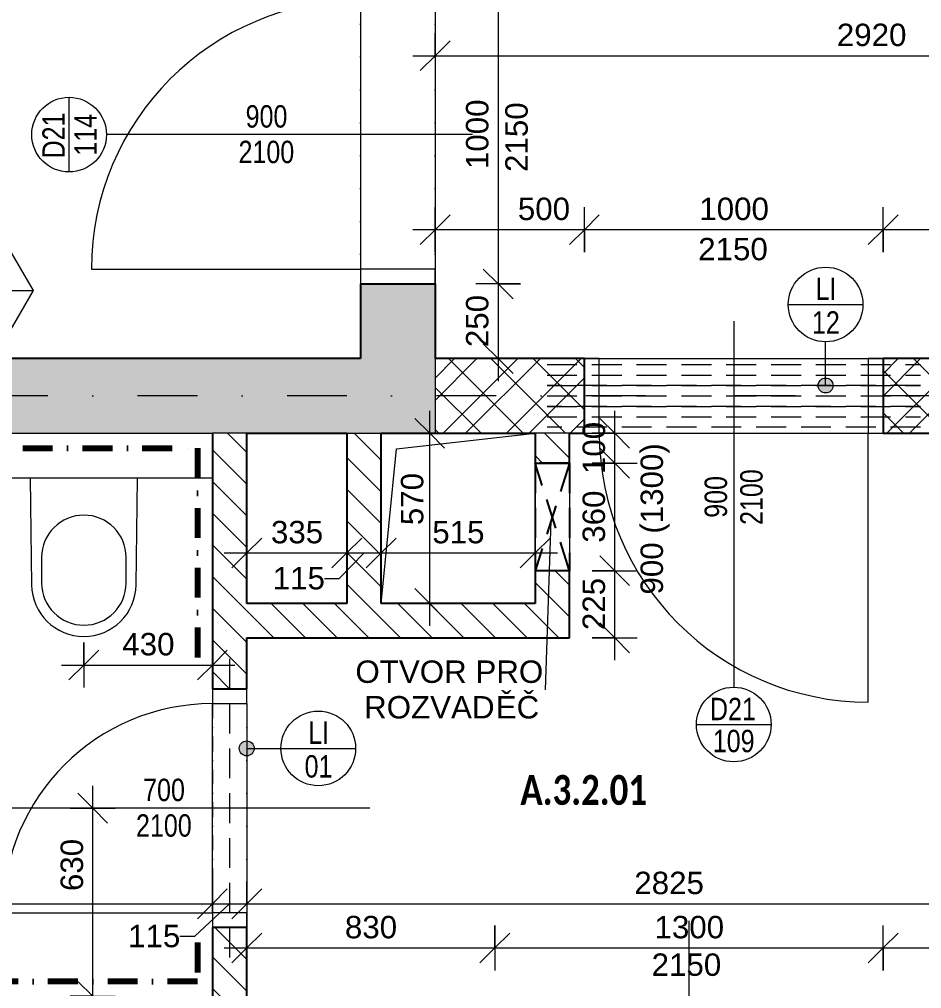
# Model space of a CAD drawing. Header units: millimetres. Extents: x -2204 to 40828, y -3577 to 13817.
# Drawn here: x 9549 to 12569, y 4866 to 8111 of the extents above; entities that cross this region are included whole.
import ezdxf

# ---------------------------------------------------------------- set-up
doc = ezdxf.new("R2010")
doc.units = ezdxf.units.MM
for name, pattern in [('HA_Dash_3mm-S1mm', [150, 100, -50]), ('HA_DashDot_10mm-S3mm', [500, 200, -150, 0, -150]), ('HA_DashDot_2_2mm-S0_6mm', [110, 50, -30, 0, -30]), ('HA_DashDot_4mm-S1mm', [200, 100, -50, 0, -50])]:
    doc.linetypes.add(name, pattern=pattern)
for name, color, linetype, lineweight in [('A-____-____-DIMS', 9, 'Continuous', 5), ('A-____-____-DIMS-50', 9, 'Continuous', 5), ('A-____-____-IDEN', 9, 'Continuous', 9), ('A-AREA-____-IDEN', 9, 'Continuous', 9), ('A-DETL-GENF-OTLN', 9, 'Continuous', 9), ('A-DOOR-____-IDEN', 9, 'Continuous', 9), ('A-DOOR-____-MCUT', 9, 'HA_DashDot_2_2mm-S0_6mm', 9), ('A-DOOR-____-OTLN', 9, 'Continuous', 9), ('A-DOOR-FRAM-MCUT', 9, 'Continuous', 9), ('A-GENM-____-HDLN', 9, 'HA_Dash_3mm-S1mm', 9), ('A-GENM-____-IDEN', 9, 'Continuous', 9), ('A-GENM-____-MCUT', 9, 'HA_Dash_3mm-S1mm', 25), ('A-GENM-____-OTLN', 9, 'Continuous', 9), ('A-WALL-____-IDEN', 9, 'Continuous', 9), ('A-WALL-____-MCUT', 9, 'Continuous', 9), ('A-WALL-____-PATT', 9, 'Continuous', 25), ('I-WALL-____-MCUT', 9, 'Continuous', 25), ('I-WALL-____-OTLN', 9, 'Continuous', 9), ('P-SANR-FIXT-OTLN', 9, 'Continuous', 9), ('S-GRID-____-OTLN', 9, 'Continuous', 5)]:
    doc.layers.add(name, color=color, linetype=linetype, lineweight=lineweight)
doc.styles.add('Arial_1', font='arial.ttf', dxfattribs={"height": 75})
doc.styles.add('Arial_2', font='arial.ttf', dxfattribs={"width": 0.8, "height": 75})
doc.styles.add('Calibri_B', font='calibrib.ttf', dxfattribs={"width": 0.8, "height": 100})
doc.dimstyles.new('Inner_Dimensions', dxfattribs={"dimscale": 304.8, "dimtxt": 76.519455, "dimasz": 0.328084, "dimexe": 0.246063, "dimexo": 0.0625, "dimgap": 0.032808, "dimtad": 1, "dimdec": 0, "dimzin": 0, "dimdsep": 46, "dimtxsty": 'Arial_1', "dimblk1": 'OBLIQUE', "dimblk2": 'OBLIQUE', "dimsah": 1, "dimcen": 0.09, "dimdle": 0.246063, "dimazin": 0, "dimtfac": 1, "dimtdec": 4, "dimtix": 1, "dimtmove": 2, "dimatfit": 3, "dimfxl": 0.246063, "dimfxlon": 1, "dimtvp": 1, "dimtolj": 1, "dimtzin": 0, "dimlwd": 9, "dimlwe": 9, "dimarcsym": 2})
doc.dimstyles.new('Inner_Dimensions_1', dxfattribs={"dimscale": 304.8, "dimtxt": 76.519455, "dimasz": 0.328084, "dimexe": 0.246063, "dimexo": 0.0625, "dimgap": 0.032808, "dimtad": 1, "dimdec": 0, "dimzin": 0, "dimdsep": 46, "dimtxsty": 'Arial_1', "dimblk1": 'OBLIQUE', "dimblk2": 'OBLIQUE', "dimsah": 1, "dimcen": 0.09, "dimdle": 0.246063, "dimazin": 0, "dimtfac": 1, "dimtdec": 4, "dimtix": 1, "dimtmove": 0, "dimatfit": 3, "dimfxl": 0.246063, "dimfxlon": 1, "dimtvp": 1, "dimtolj": 1, "dimtzin": 0, "dimlwd": 9, "dimlwe": 9, "dimarcsym": 2})
doc.dimstyles.new('Inner_Dimensions_2', dxfattribs={"dimscale": 304.8, "dimtxt": 76.519455, "dimasz": 0.328084, "dimexe": 0.246063, "dimexo": 0.0625, "dimgap": 0.032808, "dimtad": 1, "dimdec": 0, "dimzin": 0, "dimdsep": 46, "dimtxsty": 'Arial_1', "dimblk1": 'OBLIQUE', "dimblk2": 'OBLIQUE', "dimsah": 1, "dimcen": 0.09, "dimdle": 0.246063, "dimazin": 0, "dimtfac": 1, "dimtdec": 4, "dimtix": 1, "dimtmove": 1, "dimatfit": 3, "dimfxl": 0.246063, "dimfxlon": 1, "dimtvp": 1, "dimtolj": 1, "dimtzin": 0, "dimlwd": 9, "dimlwe": 9, "dimarcsym": 2})
pattern_1 = [(135, (0, 0), (-53.033, -53.033), [])]

# ---------------------------------------------------------------- blocks, each defined once
blk = doc.blocks.new('HA_DR_Single_Swing_Solid - In_BJ_900x2100_Vstupni-2215769-DSP_3NP-A')
at = {"layer": 'A-DOOR-____-MCUT'}
for p, q in [((-450, 125), (450, 125)), ((-450, -125), (450, -125))]:
    blk.add_line(p, q, dxfattribs=at)
at = {"layer": 'A-DOOR-____-OTLN'}
for p, q in [((-500, 125), (500, 125)), ((-500, -125), (500, -125))]:
    blk.add_line(p, q, dxfattribs=at)
at = {"layer": 'A-DOOR-____-OTLN', "lineweight": 5}
blk.add_line((450, -1025), (450, -125), dxfattribs=at)
blk.add_arc((450, -125), 900, 180, 270, dxfattribs=at)
at = {"layer": 'A-DOOR-FRAM-MCUT'}
for p, q in [((-450, 125), (-500, 125)), ((-450, -125), (-450, 125)), ((500, 125), (450, 125)), ((450, 125), (450, -125)), ((-500, -125), (-450, -125)), ((450, -125), (500, -125))]:
    blk.add_line(p, q, dxfattribs=at)
blk = doc.blocks.new('HA_DR_Single_Swing_Solid - In_BJ_900x2100_Vstupni-2215776-DSP_3NP-A')
at = {"layer": 'A-DOOR-____-MCUT'}
for p, q in [((-450, 125), (450, 125)), ((-450, -125), (450, -125))]:
    blk.add_line(p, q, dxfattribs=at)
at = {"layer": 'A-DOOR-____-OTLN'}
for p, q in [((-500, 125), (500, 125)), ((-500, -125), (500, -125))]:
    blk.add_line(p, q, dxfattribs=at)
at = {"layer": 'A-DOOR-____-OTLN', "lineweight": 5}
blk.add_line((450, -1025), (450, -125), dxfattribs=at)
blk.add_arc((450, -125), 900, 180, 270, dxfattribs=at)
at = {"layer": 'A-DOOR-FRAM-MCUT'}
for p, q in [((-450, 125), (-500, 125)), ((-450, -125), (-450, 125)), ((500, 125), (450, 125)), ((450, 125), (450, -125)), ((-500, -125), (-450, -125)), ((450, -125), (500, -125))]:
    blk.add_line(p, q, dxfattribs=at)
blk = doc.blocks.new('HA_DR_Single_Swing_Solid - In_BJ_700x2100-2215785-DSP_3NP-A')
at = {"layer": 'A-DOOR-____-MCUT'}
for p, q in [((-350, 57.5), (350, 57.5)), ((-350, -57.5), (350, -57.5))]:
    blk.add_line(p, q, dxfattribs=at)
at = {"layer": 'A-DOOR-____-OTLN', "lineweight": 5}
blk.add_line((350, -757.5), (350, -57.5), dxfattribs=at)
blk.add_arc((350, -57.5), 700, 180, 270, dxfattribs=at)
at = {"layer": 'A-DOOR-FRAM-MCUT'}
for p, q in [((-350, 57.5), (-400, 57.5)), ((-350, -57.5), (-350, 57.5)), ((400, 57.5), (350, 57.5)), ((350, 57.5), (350, -57.5)), ((-400, -57.5), (-350, -57.5)), ((350, -57.5), (400, -57.5))]:
    blk.add_line(p, q, dxfattribs=at)
blk = doc.blocks.new('HA_GM_Shaft_Rectangle - Default-2065166-DSP_3NP-A')
at = {"layer": 'A-DETL-GENF-OTLN'}
for p, q in [((51.5, -51.5), (515, 0)), ((0, -570), (51.5, -51.5))]:
    blk.add_line(p, q, dxfattribs=at)
blk = doc.blocks.new('HA_GM_Shaft_Rectangle - Default-2065185-DSP_3NP-A')
at = {"layer": 'A-DETL-GENF-OTLN'}
for p, q in [((51.5, -51.5), (515, 0)), ((0, -570), (51.5, -51.5))]:
    blk.add_line(p, q, dxfattribs=at)
at = {"layer": 'A-GENM-____-OTLN'}
for p, q in [((0, -570), (0, 0)), ((0, 0), (515, 0)), ((515, 0), (515, -570)), ((515, -570), (0, -570))]:
    blk.add_line(p, q, dxfattribs=at)
blk = doc.blocks.new('ABMV_Toilet_WallHung - Default-1481197-DSP_3NP-A')
at = {"layer": 'A-GENM-____-OTLN'}
for p, q in [((-50, 432.3), (-54.6, 75)), ((-16.3, 426.2), (-16.3, 340.3)), ((266.3, 340.3), (266.3, 426.2)), ((304.6, 75), (300, 432.3))]:
    blk.add_line(p, q, dxfattribs=at)
for centre, radius, start, end in [((125, 430.1), 175, 0.7323, 179.2677), ((125, 426.2), 141.3, 0, 180), ((125, 340.3), 141.3, 180, 360)]:
    blk.add_arc(centre, radius, start, end, dxfattribs=at)
blk = doc.blocks.new('HA_GM_Tiling_LineBased - Generic Tiles-2156534-DSP_3NP-A')
at = {"layer": 'A-GENM-____-OTLN', "linetype": 'HA_DashDot_4mm-S1mm', "lineweight": 80}
blk.add_line((50, -50), (180, -50), dxfattribs=at)
blk = doc.blocks.new('HA_GM_Tiling_LineBased - Generic Tiles-2156535-DSP_3NP-A')
at = {"layer": 'A-GENM-____-OTLN', "linetype": 'HA_DashDot_4mm-S1mm', "lineweight": 80}
blk.add_line((50, -50), (1825, -50), dxfattribs=at)
blk = doc.blocks.new('HA_GM_Tiling_LineBased - Generic Tiles-2156537-DSP_3NP-A')
at = {"layer": 'A-GENM-____-OTLN', "linetype": 'HA_DashDot_4mm-S1mm', "lineweight": 80}
blk.add_line((50, -50), (1435, -50), dxfattribs=at)
blk = doc.blocks.new('HA_GM_Tiling_LineBased - Generic Tiles-2156538-DSP_3NP-A')
at = {"layer": 'A-GENM-____-OTLN', "linetype": 'HA_DashDot_4mm-S1mm', "lineweight": 80}
blk.add_line((50, -50), (805, -50), dxfattribs=at)
blk = doc.blocks.new('TB_Porotherm KP11_5_1000mm - TB_Porotherm KP11_5_1000mm-1965691-DSP_3NP-A')
at = {"layer": 'A-GENM-____-HDLN'}
for p, q in [((-500, 57.5), (500, 57.5)), ((-500, 0), (500, 0)), ((500, -57.5), (-500, -57.5))]:
    blk.add_line(p, q, dxfattribs=at)
blk = doc.blocks.new('TB_Porotherm KP7_1250mm - TB_Porotherm KP7_1250mm-1966492-DSP_3NP-A')
at = {"layer": 'A-GENM-____-HDLN'}
for p, q in [((-625, 35), (625, 35)), ((-625, 0), (625, 0)), ((625, -35), (-625, -35))]:
    blk.add_line(p, q, dxfattribs=at)
blk = doc.blocks.new('HA_GM_Opening_Rectangle_WallBased - Default-2135492-DSP_3NP-A')
at = {"layer": 'A-GENM-____-MCUT'}
for p, q in [((305, 57.5), (-55, -57.5)), ((-55, 57.5), (305, -57.5)), ((-55, 57.5), (-55, -57.5)), ((-55, 57.5), (305, 57.5)), ((305, 57.5), (305, -57.5)), ((-55, -57.5), (305, -57.5))]:
    blk.add_line(p, q, dxfattribs=at)
blk = doc.blocks.new('DIMBLOCK26-DSP_3NP-A')
at = {"layer": 'A-____-____-DIMS-50', "lineweight": 9}
for p, q in [((11151.2, 8225), (11101.2, 8275)), ((11226.2, 8225), (11076.2, 8225)), ((11151.2, 8225), (11151.2, 7225)), ((11151.2, 8225), (11201.2, 8175)), ((11151.2, 8225), (11226.2, 8225)), ((11151.2, 7225), (11101.2, 7275)), ((11226.2, 7225), (11076.2, 7225)), ((11151.2, 7225), (11201.2, 7175)), ((11151.2, 7225), (11226.2, 7225))]:
    blk.add_line(p, q, dxfattribs=at)
at = {"layer": 'A-____-____-DIMS-50', "color": 0, "lineweight": 9, "insert": (11043.8, 7609.6), "char_height": 75, "width": 276.883, "attachment_point": 1, "rotation": 90, "line_spacing_factor": 0.941778, "style": 'Arial_1'}
blk.add_mtext('1000', dxfattribs=at)
blk = doc.blocks.new('_Oblique')
at = {"color": 0, "linetype": 'ByBlock', "lineweight": -2}
blk.add_line((-0.5, -0.5), (0.5, 0.5), dxfattribs=at)
blk = doc.blocks.new('DIMBLOCK27-DSP_3NP-A')
at = {"layer": 'A-____-____-DIMS-50', "lineweight": 9}
for p, q in [((11151.2, 7225), (11101.2, 7275)), ((11226.2, 7225), (11076.2, 7225)), ((11151.2, 7225), (11151.2, 6900)), ((11151.2, 7225), (11201.2, 7175)), ((11151.2, 7225), (11226.2, 7225)), ((11151.2, 6975), (11101.2, 7025)), ((11076.2, 6975), (11226.2, 6975)), ((11151.2, 6975), (11076.2, 6975)), ((11151.2, 6975), (11201.2, 6925))]:
    blk.add_line(p, q, dxfattribs=at)
at = {"layer": 'A-____-____-DIMS-50', "color": 0, "lineweight": 9, "insert": (11043.8, 7013.5), "char_height": 75, "width": 207.662, "attachment_point": 1, "rotation": 90, "line_spacing_factor": 0.941778, "style": 'Arial_1'}
blk.add_mtext('250', dxfattribs=at)
blk = doc.blocks.new('DIMBLOCK32-DSP_3NP-A')
at = {"layer": 'A-____-____-DIMS-50', "lineweight": 9}
for p, q in [((12440, 7331.6), (12440, 7481.6)), ((17735, 7331.6), (17735, 7481.6)), ((12440, 7406.6), (12490, 7456.6)), ((17735, 7406.6), (17785, 7456.6)), ((12440, 7406.6), (12390, 7356.6)), ((17735, 7406.6), (12440, 7406.6)), ((12440, 7406.6), (12440, 7331.6)), ((17735, 7406.6), (17685, 7356.6)), ((17735, 7406.6), (17735, 7331.6))]:
    blk.add_line(p, q, dxfattribs=at)
at = {"layer": 'A-____-____-DIMS-50', "color": 0, "lineweight": 9, "insert": (14972.1, 7514), "char_height": 75, "width": 276.883, "attachment_point": 1, "line_spacing_factor": 0.941778, "style": 'Arial_1'}
blk.add_mtext('5295', dxfattribs=at)
blk = doc.blocks.new('DIMBLOCK33-DSP_3NP-A')
at = {"layer": 'A-____-____-DIMS-50', "lineweight": 9}
for p, q in [((11440, 7331.6), (11440, 7481.6)), ((12440, 7331.6), (12440, 7481.6)), ((11440, 7406.6), (11490, 7456.6)), ((12440, 7406.6), (12490, 7456.6)), ((11440, 7406.6), (11390, 7356.6)), ((12440, 7406.6), (11440, 7406.6)), ((11440, 7406.6), (11440, 7331.6)), ((12440, 7406.6), (12390, 7356.6)), ((12440, 7406.6), (12440, 7331.6))]:
    blk.add_line(p, q, dxfattribs=at)
at = {"layer": 'A-____-____-DIMS-50', "color": 0, "lineweight": 9, "insert": (11824.6, 7514), "char_height": 75, "width": 276.883, "attachment_point": 1, "line_spacing_factor": 0.941778, "style": 'Arial_1'}
blk.add_mtext('1000', dxfattribs=at)
blk = doc.blocks.new('DIMBLOCK34-DSP_3NP-A')
at = {"layer": 'A-____-____-DIMS-50', "lineweight": 9}
for p, q in [((10940.5, 7331.6), (10940.5, 7481.6)), ((11440, 7331.6), (11440, 7481.6)), ((10940.5, 7406.6), (10990.5, 7456.6)), ((11440, 7406.6), (11490, 7456.6)), ((11440, 7406.6), (10865.5, 7406.6)), ((10940.5, 7406.6), (10890.5, 7356.6)), ((10940.5, 7406.6), (10940.5, 7331.6)), ((11440, 7406.6), (11390, 7356.6)), ((11440, 7406.6), (11440, 7331.6))]:
    blk.add_line(p, q, dxfattribs=at)
at = {"layer": 'A-____-____-DIMS-50', "color": 0, "lineweight": 9, "insert": (11217.3, 7514), "char_height": 75, "width": 207.662, "attachment_point": 1, "line_spacing_factor": 0.941778, "style": 'Arial_1'}
blk.add_mtext('500', dxfattribs=at)
blk = doc.blocks.new('DIMBLOCK35-DSP_3NP-A')
at = {"layer": 'A-____-____-DIMS-50', "lineweight": 9}
for p, q in [((9794.5, 5470), (9744.5, 5520)), ((9794.5, 4765), (9794.5, 5545)), ((9719.5, 5470), (9869.5, 5470)), ((9794.5, 5470), (9719.5, 5470)), ((9794.5, 5470), (9844.5, 5420)), ((9794.5, 4840), (9744.5, 4890)), ((9719.5, 4840), (9869.5, 4840)), ((9794.5, 4840), (9719.5, 4840)), ((9794.5, 4840), (9844.5, 4790))]:
    blk.add_line(p, q, dxfattribs=at)
at = {"layer": 'A-____-____-DIMS-50', "color": 0, "lineweight": 9, "insert": (9687.1, 5192.3), "char_height": 75, "width": 207.662, "attachment_point": 1, "rotation": 90, "line_spacing_factor": 0.941778, "style": 'Arial_1'}
blk.add_mtext('630', dxfattribs=at)
blk = doc.blocks.new('HA_TAG_Door_TypeMark_wDimensions - Scale50_Left with Bouble-921048-DSP_3NP-A')
at = {"layer": 'A-DOOR-____-IDEN'}
for p, q in [((-2.5, 22), (2.5, 22)), ((0, -5), (0, 19.5))]:
    blk.add_line(p, q, dxfattribs=at)
blk.add_circle((0, 22), 2.5, dxfattribs=at)
blk = doc.blocks.new('HA_TAG_Door_TypeMark_wDimensions - Scale50_Right with Bouble-921060-DSP_3NP-A')
at = {"layer": 'A-DOOR-____-IDEN'}
for p, q in [((0, 5), (0, -19.5)), ((-2.5, -22), (2.5, -22))]:
    blk.add_line(p, q, dxfattribs=at)
blk.add_circle((0, -22), 2.5, dxfattribs=at)
blk = doc.blocks.new('DIMBLOCK87-DSP_3NP-A')
at = {"layer": 'A-____-____-DIMS-50', "lineweight": 9}
for p, q in [((8225, 5294.7), (8225, 5074.7)), ((8225, 5149.7), (8225, 5294.7)), ((10195, 5224.7), (10195, 5074.7)), ((10195, 5149.7), (10195, 5224.7)), ((8225, 5149.7), (8275, 5199.7)), ((10195, 5149.7), (10245, 5199.7)), ((8225, 5149.7), (8175, 5099.7)), ((8225, 5149.7), (10195, 5149.7)), ((10195, 5149.7), (10145, 5099.7))]:
    blk.add_line(p, q, dxfattribs=at)
at = {"layer": 'A-____-____-DIMS-50', "color": 0, "lineweight": 9, "insert": (9094.6, 5257.1), "char_height": 75, "width": 276.883, "attachment_point": 1, "line_spacing_factor": 0.941778, "style": 'Arial_1'}
blk.add_mtext('1970', dxfattribs=at)
blk = doc.blocks.new('DIMBLOCK88-DSP_3NP-A')
at = {"layer": 'A-____-____-DIMS-50', "lineweight": 9}
for p, q in [((10195, 5224.7), (10195, 5074.7)), ((10195, 5149.7), (10195, 5224.7)), ((10310, 5224.7), (10310, 5074.7)), ((10310, 5149.7), (10310, 5224.7)), ((10195, 5149.7), (10245, 5199.7)), ((10310, 5149.7), (10360, 5199.7)), ((10136, 5040.9), (10252.5, 5149.7)), ((10195, 5149.7), (10145, 5099.7)), ((10195, 5149.7), (10310, 5149.7)), ((10310, 5149.7), (10260, 5099.7)), ((10086, 5040.9), (10136, 5040.9))]:
    blk.add_line(p, q, dxfattribs=at)
at = {"layer": 'A-____-____-DIMS-50', "color": 0, "lineweight": 9, "insert": (9913, 5079.4), "char_height": 75, "width": 207.662, "attachment_point": 1, "line_spacing_factor": 0.941778, "style": 'Arial_1'}
blk.add_mtext('115', dxfattribs=at)
blk = doc.blocks.new('DIMBLOCK89-DSP_3NP-A')
at = {"layer": 'A-____-____-DIMS-50', "lineweight": 9}
for p, q in [((10310, 5224.7), (10310, 5074.7)), ((10310, 5149.7), (10310, 5224.7)), ((13135, 5224.7), (13135, 5074.7)), ((13135, 5149.7), (13135, 5224.7)), ((10310, 5149.7), (10360, 5199.7)), ((13135, 5149.7), (13185, 5199.7)), ((10310, 5149.7), (10260, 5099.7)), ((10310, 5149.7), (13135, 5149.7)), ((13135, 5149.7), (13085, 5099.7))]:
    blk.add_line(p, q, dxfattribs=at)
at = {"layer": 'A-____-____-DIMS-50', "color": 0, "lineweight": 9, "insert": (11607.1, 5257.1), "char_height": 75, "width": 276.883, "attachment_point": 1, "line_spacing_factor": 0.941778, "style": 'Arial_1'}
blk.add_mtext('2825', dxfattribs=at)
blk = doc.blocks.new('HA_TAG_WA_Partitions - Group _ Type Mark-556634-DSP_3NP-A')
at = {"layer": 'A-WALL-____-IDEN'}
for p, q in [((-1.732, 3), (-3.464, 0)), ((1.732, 3), (-1.732, 3)), ((3.464, 0), (1.732, 3)), ((-3.464, 0), (3.464, 0)), ((-3.464, 0), (-1.732, -3)), ((1.732, -3), (3.464, 0)), ((-1.732, -3), (1.732, -3))]:
    blk.add_line(p, q, dxfattribs=at)
blk = doc.blocks.new('DIMBLOCK106-DSP_3NP-A')
at = {"layer": 'A-____-____-DIMS-50', "lineweight": 9}
for p, q in [((10310, 6399.3), (10310, 6249.3)), ((10310, 6324.3), (10310, 6399.3)), ((10645, 6399.3), (10645, 6249.3)), ((10645, 6324.3), (10645, 6399.3)), ((10310, 6324.3), (10360, 6374.3)), ((10645, 6324.3), (10695, 6374.3)), ((10235, 6324.3), (10645, 6324.3)), ((10310, 6324.3), (10260, 6274.3)), ((10645, 6324.3), (10595, 6274.3))]:
    blk.add_line(p, q, dxfattribs=at)
at = {"layer": 'A-____-____-DIMS-50', "color": 0, "lineweight": 9, "insert": (10391, 6431.7), "char_height": 75, "width": 207.662, "attachment_point": 1, "line_spacing_factor": 0.941778, "style": 'Arial_1'}
blk.add_mtext('335', dxfattribs=at)
blk = doc.blocks.new('DIMBLOCK107-DSP_3NP-A')
at = {"layer": 'A-____-____-DIMS-50', "lineweight": 9}
for p, q in [((10645, 6399.3), (10645, 6249.3)), ((10645, 6324.3), (10645, 6399.3)), ((10760, 6399.3), (10760, 6249.3)), ((10760, 6324.3), (10760, 6399.3)), ((10645, 6324.3), (10695, 6374.3)), ((10760, 6324.3), (10810, 6374.3)), ((10645, 6324.3), (10595, 6274.3)), ((10619.9, 6239), (10702.5, 6324.3)), ((10645, 6324.3), (10760, 6324.3)), ((10760, 6324.3), (10710, 6274.3)), ((10569.9, 6239), (10619.9, 6239))]:
    blk.add_line(p, q, dxfattribs=at)
at = {"layer": 'A-____-____-DIMS-50', "color": 0, "lineweight": 9, "insert": (10396.9, 6277.5), "char_height": 75, "width": 207.662, "attachment_point": 1, "line_spacing_factor": 0.941778, "style": 'Arial_1'}
blk.add_mtext('115', dxfattribs=at)
blk = doc.blocks.new('DIMBLOCK108-DSP_3NP-A')
at = {"layer": 'A-____-____-DIMS-50', "lineweight": 9}
for p, q in [((10760, 6399.3), (10760, 6249.3)), ((10760, 6324.3), (10760, 6399.3)), ((11275, 6399.3), (11275, 6249.3)), ((11275, 6324.3), (11275, 6399.3)), ((10760, 6324.3), (10810, 6374.3)), ((11275, 6324.3), (11325, 6374.3)), ((10760, 6324.3), (10710, 6274.3)), ((10760, 6324.3), (11350, 6324.3)), ((11275, 6324.3), (11225, 6274.3))]:
    blk.add_line(p, q, dxfattribs=at)
at = {"layer": 'A-____-____-DIMS-50', "color": 0, "lineweight": 9, "insert": (10931, 6431.7), "char_height": 75, "width": 207.662, "attachment_point": 1, "line_spacing_factor": 0.941778, "style": 'Arial_1'}
blk.add_mtext('515', dxfattribs=at)
blk = doc.blocks.new('DIMBLOCK109-DSP_3NP-A')
at = {"layer": 'A-____-____-DIMS-50', "lineweight": 9}
for p, q in [((10922.4, 6080), (10922.4, 6800)), ((10922.4, 6725), (10872.4, 6775)), ((10847.4, 6725), (10997.4, 6725)), ((10922.4, 6725), (10847.4, 6725)), ((10922.4, 6725), (10972.4, 6675)), ((10922.4, 6155), (10872.4, 6205)), ((10847.4, 6155), (10997.4, 6155)), ((10922.4, 6155), (10847.4, 6155)), ((10922.4, 6155), (10972.4, 6105))]:
    blk.add_line(p, q, dxfattribs=at)
at = {"layer": 'A-____-____-DIMS-50', "color": 0, "lineweight": 9, "insert": (10826, 6417.4), "char_height": 75, "width": 207.662, "attachment_point": 1, "rotation": 90, "line_spacing_factor": 0.941778, "style": 'Arial_1'}
blk.add_mtext('570', dxfattribs=at)
blk = doc.blocks.new('DIMBLOCK156-DSP_3NP-A')
at = {"layer": 'A-____-____-DIMS-50', "lineweight": 9}
for p, q in [((11541.4, 6265), (11491.4, 6315)), ((11466.4, 6265), (11616.4, 6265)), ((11541.4, 6265), (11466.4, 6265)), ((11541.4, 5965), (11541.4, 6265)), ((11541.4, 6265), (11591.4, 6215)), ((11541.4, 6040), (11491.4, 6090)), ((11466.4, 6040), (11616.4, 6040)), ((11541.4, 6040), (11466.4, 6040)), ((11541.4, 6040), (11591.4, 5990))]:
    blk.add_line(p, q, dxfattribs=at)
at = {"layer": 'A-____-____-DIMS-50', "color": 0, "lineweight": 9, "insert": (11434, 6066), "char_height": 75, "width": 207.662, "attachment_point": 1, "rotation": 90, "line_spacing_factor": 0.941778, "style": 'Arial_1'}
blk.add_mtext('225', dxfattribs=at)
blk = doc.blocks.new('DIMBLOCK157-DSP_3NP-A')
at = {"layer": 'A-____-____-DIMS-50', "lineweight": 9}
for p, q in [((11541.4, 6625), (11491.4, 6675)), ((11466.4, 6625), (11616.4, 6625)), ((11541.4, 6625), (11466.4, 6625)), ((11541.4, 6265), (11541.4, 6625)), ((11541.4, 6625), (11591.4, 6575)), ((11541.4, 6265), (11491.4, 6315)), ((11466.4, 6265), (11616.4, 6265)), ((11541.4, 6265), (11466.4, 6265)), ((11541.4, 6265), (11591.4, 6215))]:
    blk.add_line(p, q, dxfattribs=at)
at = {"layer": 'A-____-____-DIMS-50', "color": 0, "lineweight": 9, "insert": (11434, 6358.5), "char_height": 75, "width": 207.662, "attachment_point": 1, "rotation": 90, "line_spacing_factor": 0.941778, "style": 'Arial_1'}
blk.add_mtext('360', dxfattribs=at)
blk = doc.blocks.new('DIMBLOCK158-DSP_3NP-A')
at = {"layer": 'A-____-____-DIMS-50', "lineweight": 9}
for p, q in [((11541.4, 6625), (11541.4, 6800)), ((11541.4, 6725), (11491.4, 6775)), ((11466.4, 6725), (11616.4, 6725)), ((11541.4, 6725), (11466.4, 6725)), ((11541.4, 6725), (11591.4, 6675)), ((11541.4, 6625), (11491.4, 6675)), ((11466.4, 6625), (11616.4, 6625)), ((11541.4, 6625), (11466.4, 6625)), ((11541.4, 6625), (11591.4, 6575))]:
    blk.add_line(p, q, dxfattribs=at)
at = {"layer": 'A-____-____-DIMS-50', "color": 0, "lineweight": 9, "insert": (11434, 6588.5), "char_height": 75, "width": 207.662, "attachment_point": 1, "rotation": 90, "line_spacing_factor": 0.941778, "style": 'Arial_1'}
blk.add_mtext('100', dxfattribs=at)
blk = doc.blocks.new('HA_TAG_GM_Products - Generic-588599-DSP_3NP-A')
at = {"layer": 'A-GENM-____-IDEN'}
blk.add_line((-2.5, 0), (2.5, 0), dxfattribs=at)
blk.add_circle((0, 0), 2.5, dxfattribs=at)
blk = doc.blocks.new('DIMBLOCK172-DSP_3NP-A')
at = {"layer": 'A-____-____-DIMS-50', "lineweight": 9}
for p, q in [((10310, 5076.8), (10310, 4926.8)), ((10310, 5001.8), (10310, 5076.8)), ((11140, 5076.8), (11140, 4926.8)), ((11140, 5001.8), (11140, 5076.8)), ((10310, 5001.8), (10360, 5051.8)), ((11140, 5001.8), (11190, 5051.8)), ((10235, 5001.8), (11140, 5001.8)), ((10310, 5001.8), (10260, 4951.8)), ((11140, 5001.8), (11090, 4951.8))]:
    blk.add_line(p, q, dxfattribs=at)
at = {"layer": 'A-____-____-DIMS-50', "color": 0, "lineweight": 9, "insert": (10638.5, 5109.2), "char_height": 75, "width": 207.662, "attachment_point": 1, "line_spacing_factor": 0.941778, "style": 'Arial_1'}
blk.add_mtext('830', dxfattribs=at)
blk = doc.blocks.new('DIMBLOCK173-DSP_3NP-A')
at = {"layer": 'A-____-____-DIMS-50', "lineweight": 9}
for p, q in [((11140, 5076.8), (11140, 4926.8)), ((11140, 5001.8), (11140, 5076.8)), ((12440, 4926.8), (12440, 5076.8)), ((11140, 5001.8), (11190, 5051.8)), ((12440, 5001.8), (12490, 5051.8)), ((11140, 5001.8), (11090, 4951.8)), ((11140, 5001.8), (12440, 5001.8)), ((12440, 5001.8), (12390, 4951.8)), ((12440, 5001.8), (12440, 4926.8))]:
    blk.add_line(p, q, dxfattribs=at)
at = {"layer": 'A-____-____-DIMS-50', "color": 0, "lineweight": 9, "insert": (11674.6, 5109.2), "char_height": 75, "width": 276.883, "attachment_point": 1, "line_spacing_factor": 0.941778, "style": 'Arial_1'}
blk.add_mtext('1300', dxfattribs=at)
blk = doc.blocks.new('DIMBLOCK174-DSP_3NP-A')
at = {"layer": 'A-____-____-DIMS-50', "lineweight": 9}
for p, q in [((12440, 4926.8), (12440, 5076.8)), ((13135, 5076.8), (13135, 4926.8)), ((13135, 5001.8), (13135, 5076.8)), ((12440, 5001.8), (12490, 5051.8)), ((13135, 5001.8), (13185, 5051.8)), ((12440, 5001.8), (12390, 4951.8)), ((12440, 5001.8), (13210, 5001.8)), ((12440, 5001.8), (12440, 4926.8)), ((13135, 5001.8), (13085, 4951.8))]:
    blk.add_line(p, q, dxfattribs=at)
at = {"layer": 'A-____-____-DIMS-50', "color": 0, "lineweight": 9, "insert": (12701, 5109.2), "char_height": 75, "width": 207.662, "attachment_point": 1, "line_spacing_factor": 0.941778, "style": 'Arial_1'}
blk.add_mtext('695', dxfattribs=at)
blk = doc.blocks.new('DIMBLOCK200-DSP_3NP-A')
at = {"layer": 'A-____-____-DIMS-50', "lineweight": 9}
for p, q in [((9765, 6024.1), (9765, 5874.1)), ((9765, 5949.1), (9765, 6024.1)), ((10195, 6024.1), (10195, 5874.1)), ((10195, 5949.1), (10195, 6024.1)), ((9765, 5949.1), (9815, 5999.1)), ((10195, 5949.1), (10245, 5999.1)), ((9690, 5949.1), (10270, 5949.1)), ((9765, 5949.1), (9715, 5899.1)), ((10195, 5949.1), (10145, 5899.1))]:
    blk.add_line(p, q, dxfattribs=at)
at = {"layer": 'A-____-____-DIMS-50', "color": 0, "lineweight": 9, "insert": (9893.5, 6056.5), "char_height": 75, "width": 207.662, "attachment_point": 1, "line_spacing_factor": 0.941778, "style": 'Arial_1'}
blk.add_mtext('430', dxfattribs=at)
blk = doc.blocks.new('DIMBLOCK209-DSP_3NP-A')
at = {"layer": 'A-____-____-DIMS-50', "lineweight": 9}
for p, q in [((10940.5, 8064.2), (10940.5, 7914.2)), ((10940.5, 7989.2), (10940.5, 8064.2)), ((13860, 8064.2), (13860, 7914.2)), ((13860, 7989.2), (13860, 8064.2)), ((10940.5, 7989.2), (10990.5, 8039.2)), ((13860, 7989.2), (13910, 8039.2)), ((10865.5, 7989.2), (13860, 7989.2)), ((10940.5, 7989.2), (10890.5, 7939.2)), ((13860, 7989.2), (13810, 7939.2))]:
    blk.add_line(p, q, dxfattribs=at)
at = {"layer": 'A-____-____-DIMS-50', "color": 0, "lineweight": 9, "insert": (12284.9, 8096.5), "char_height": 75, "width": 276.883, "attachment_point": 1, "line_spacing_factor": 0.941778, "style": 'Arial_1'}
blk.add_mtext('2920', dxfattribs=at)

msp = doc.modelspace()

# ---------------------------------------------------------------- hatches: boundary and pattern name
at = {"layer": 'A-GENM-____-IDEN'}
h = msp.add_hatch(color=256, dxfattribs=at)
edge = h.paths.add_edge_path()
edge.add_arc((12247.4, 6885), 25, 0, 360)
h = msp.add_hatch(color=256, dxfattribs=at)
edge = h.paths.add_edge_path()
edge.add_arc((10310, 5670), 25, 0, 360)
at = {"layer": 'A-WALL-____-PATT', "lineweight": 5}
h = msp.add_hatch(color=256, dxfattribs=at)
h.paths.add_polyline_path([(10690.5, 6725), (10940.5, 6725), (10940.5, 7225), (10690.5, 7225), (10690.5, 6773.9)])
h.paths.add_polyline_path([(10690.5, 8225), (10940.5, 8225), (10940.5, 11620.1), (10690.5, 11620.1), (10690.5, 8424.6)])
at = {"layer": 'A-WALL-____-PATT', "lineweight": 9}
msp.add_hatch(color=256, dxfattribs=at).paths.add_polyline_path([(8595, 6725), (10690.5, 6725), (10690.5, 6975), (4680, 6975), (4680, 6725), (8406.7, 6725)])
at = {"layer": 'A-WALL-____-PATT', "lineweight": 5}
h = msp.add_hatch(dxfattribs=at)
h.set_pattern_fill('FP_6', color=256, style=0, pattern_type=2)
h.set_pattern_definition([(45, (0, 0), (-106.066, 106.066), []), (45, (75, 0), (-106.066, 106.066), []), (315, (0, 0), (70.7107, 70.7107), [])])
h.paths.add_polyline_path([(13296.4, 6725), (17735, 6725), (17735, 6975), (12440, 6975), (12440, 6725), (13250, 6725)])
h.paths.add_polyline_path([(10957.8, 6725), (11440, 6725), (11440, 6975), (10940.5, 6975), (10940.5, 6725)])
h.paths.add_polyline_path([(18735, 6725), (19095, 6725), (19095, 6975), (18735, 6975)])
h = msp.add_hatch(dxfattribs=at)
h.set_pattern_fill('FP_1', color=256, style=0, pattern_type=2)
h.set_pattern_definition(pattern_1)
h.paths.add_polyline_path([(10310, 4840), (10310, 5070), (10195, 5070), (10195, 4840)])
h.paths.add_polyline_path([(10195, 5870), (10310, 5870), (10310, 6725), (10195, 6725), (10195, 6538.1)])
h = msp.add_hatch(dxfattribs=at)
h.set_pattern_fill('FP_1', color=256, style=0, pattern_type=2)
h.set_pattern_definition(pattern_1)
h.paths.add_polyline_path([(10760, 6155), (10760, 6725), (10645, 6725), (10645, 6155)])
h = msp.add_hatch(dxfattribs=at)
h.set_pattern_fill('FP_1', color=256, style=0, pattern_type=2)
h.set_pattern_definition(pattern_1)
h.paths.add_polyline_path([(11275, 6040), (11390, 6040), (11390, 6265), (11275, 6265), (11275, 6155)])
h.paths.add_polyline_path([(11275, 6625), (11390, 6625), (11390, 6725), (11275, 6725)])
h = msp.add_hatch(dxfattribs=at)
h.set_pattern_fill('FP_1', color=256, style=0, pattern_type=2)
h.set_pattern_definition(pattern_1)
h.paths.add_polyline_path([(10957.8, 6040), (11275, 6040), (11275, 6155), (10310, 6155), (10310, 6040)])

# ---------------------------------------------------------------- linework, layer by layer
at = {"layer": 'A-____-____-IDEN'}
msp.add_line((11328.3, 6431.8), (11308.7, 5866.3), dxfattribs=at)
at = {"layer": 'A-GENM-____-IDEN'}
for p, q in [((12247.4, 6885), (12247.4, 7031.2)), ((10310, 5670), (10424.5, 5670))]:
    msp.add_line(p, q, dxfattribs=at)
for centre in [(12247.4, 6885), (10310, 5670)]:
    msp.add_circle(centre, 25, dxfattribs=at)
at = {"layer": 'A-WALL-____-MCUT'}
for p, q in [((10940.5, 6975), (10940.5, 6725)), ((10310, 6725), (10195, 6725)), ((10645, 6725), (10760, 6725)), ((11390, 6725), (11275, 6725))]:
    msp.add_line(p, q, dxfattribs=at)
at = {"layer": 'I-WALL-____-MCUT'}
for p, q in [((10690.5, 7225), (10690.5, 6975)), ((10690.5, 7225), (10940.5, 7225)), ((10940.5, 7225), (10940.5, 6975)), ((10690.5, 6975), (4680, 6975)), ((11440, 6975), (10940.5, 6975)), ((11440, 6725), (11440, 6975)), ((17735, 6975), (12440, 6975)), ((12440, 6975), (12440, 6725)), ((10195, 6725), (10195, 5870)), ((10310, 6725), (10645, 6725)), ((10310, 6155), (10310, 6725)), ((10645, 6725), (10645, 6155)), ((10760, 6725), (11275, 6725)), ((10760, 6155), (10760, 6725)), ((11275, 6725), (11275, 6625)), ((11390, 6625), (11390, 6725)), ((11390, 6725), (11440, 6725)), ((12440, 6725), (13135, 6725)), ((11275, 6625), (11390, 6625)), ((11275, 6265), (11275, 6155)), ((11390, 6265), (11275, 6265)), ((11390, 6040), (11390, 6265)), ((10645, 6155), (10310, 6155)), ((11275, 6155), (10760, 6155)), ((10310, 5870), (10310, 6040)), ((10310, 6040), (11390, 6040)), ((10195, 5870), (10310, 5870)), ((10310, 5070), (10195, 5070)), ((10195, 5070), (10195, 4840)), ((10310, 4840), (10310, 5070))]:
    msp.add_line(p, q, dxfattribs=at)
at = {"layer": 'I-WALL-____-OTLN'}
for p, q in [((8710, 6725), (10195, 6725)), ((11275, 6265), (11275, 6625)), ((11390, 6625), (11390, 6265)), ((10195, 6575), (8710, 6575)), ((10195, 5120), (10195, 5820)), ((10310, 5820), (10310, 5120))]:
    msp.add_line(p, q, dxfattribs=at)
at = {"layer": 'S-GRID-____-OTLN', "linetype": 'HA_DashDot_10mm-S3mm', "lineweight": 9}
msp.add_line((24647.7, 6850), (-416.4, 6850), dxfattribs=at)

# ---------------------------------------------------------------- block references
at = {"layer": 'A-DOOR-____-IDEN', "xscale": 49.99999999999998, "yscale": 49.99999999999998, "zscale": 49.99999999999998}
for p, rotation in [((10815.5, 7725), 89.99999999999993), ((10472.5, 5470), 89.99999999999972)]:
    msp.add_blockref('HA_TAG_Door_TypeMark_wDimensions - Scale50_Left with Bouble-921048-DSP_3NP-A', p, dxfattribs=dict(at, rotation=rotation))
for p in [(11940, 6850), (11790, 4842.5)]:
    msp.add_blockref('HA_TAG_Door_TypeMark_wDimensions - Scale50_Right with Bouble-921060-DSP_3NP-A', p, dxfattribs=at)
at = {"layer": 'A-DOOR-____-OTLN'}
for name, p, rotation in [('HA_DR_Single_Swing_Solid - In_BJ_900x2100_Vstupni-2215769-DSP_3NP-A', (10815.5, 7725), 270), ('HA_DR_Single_Swing_Solid - In_BJ_700x2100-2215785-DSP_3NP-A', (10252.5, 5470), 269.9999999999998)]:
    msp.add_blockref(name, p, dxfattribs=dict(at, rotation=rotation))
msp.add_blockref('HA_DR_Single_Swing_Solid - In_BJ_900x2100_Vstupni-2215776-DSP_3NP-A', (11940, 6850), dxfattribs=at)
at = {"layer": 'A-GENM-____-IDEN', "xscale": 49.99999999999998, "yscale": 49.99999999999998, "zscale": 49.99999999999998}
for p in [(12247.4, 7156.2), (10549.5, 5670)]:
    msp.add_blockref('HA_TAG_GM_Products - Generic-588599-DSP_3NP-A', p, dxfattribs=at)
at = {"layer": 'A-GENM-____-OTLN'}
for p in [(11940, 6920), (11940, 6850), (11940, 6780)]:
    msp.add_blockref('TB_Porotherm KP7_1250mm - TB_Porotherm KP7_1250mm-1966492-DSP_3NP-A', p, dxfattribs=at)
at = {"layer": 'A-GENM-____-OTLN', "lineweight": 5}
for name in ['HA_GM_Shaft_Rectangle - Default-2065166-DSP_3NP-A', 'HA_GM_Shaft_Rectangle - Default-2065185-DSP_3NP-A']:
    msp.add_blockref(name, (10760, 6725), dxfattribs=at)
at = {"layer": 'A-GENM-____-OTLN', "linetype": 'HA_DashDot_4mm-S1mm', "lineweight": 80}
msp.add_blockref('HA_GM_Tiling_LineBased - Generic Tiles-2156537-DSP_3NP-A', (8710, 6725), dxfattribs=at)
for name, p, rotation in [('HA_GM_Tiling_LineBased - Generic Tiles-2156538-DSP_3NP-A', (10195, 6725), 269.9999999999998), ('HA_GM_Tiling_LineBased - Generic Tiles-2156534-DSP_3NP-A', (10195, 5070), 270), ('HA_GM_Tiling_LineBased - Generic Tiles-2156535-DSP_3NP-A', (10195, 4840), 180)]:
    msp.add_blockref(name, p, dxfattribs=dict(at, rotation=rotation))
at = {"layer": 'A-GENM-____-OTLN'}
for name, p, rotation in [('HA_GM_Opening_Rectangle_WallBased - Default-2135492-DSP_3NP-A', (11332.5, 6570), 269.9999999999998), ('TB_Porotherm KP11_5_1000mm - TB_Porotherm KP11_5_1000mm-1965691-DSP_3NP-A', (10252.5, 5470), 270)]:
    msp.add_blockref(name, p, dxfattribs=dict(at, rotation=rotation))
at = {"layer": 'A-WALL-____-IDEN', "xscale": 49.99999999999998, "yscale": 49.99999999999998, "zscale": 49.99999999999998}
msp.add_blockref('HA_TAG_WA_Partitions - Group _ Type Mark-556634-DSP_3NP-A', (9422.8, 7202.9), dxfattribs=at)
at = {"layer": 'P-SANR-FIXT-OTLN', "rotation": 180}
msp.add_blockref('ABMV_Toilet_WallHung - Default-1481197-DSP_3NP-A', (9890, 6650), dxfattribs=at)

# ---------------------------------------------------------------- texts
at = {"layer": 'A-____-____-IDEN', "lineweight": 5, "char_height": 75, "attachment_point": 1, "style": 'Arial_1'}
for s, insert, width in [('OTVOR PRO', (10673.7, 5964.4), 765.612), (' ROZVAD', (10673.7, 5845.3), 569.198), ('ĚČ', (11143.3, 5845.3), 176.371)]:
    msp.add_mtext(s, dxfattribs=dict(at, insert=insert, width=width))
at = {"layer": 'A-AREA-____-IDEN', "lineweight": 5, "insert": (11225.8, 5581), "char_height": 100, "width": 525.907, "attachment_point": 1, "style": 'Calibri_B'}
msp.add_mtext('A.3.2.01', dxfattribs=at)
at = {"layer": 'A-DOOR-____-IDEN', "lineweight": 5, "char_height": 75, "attachment_point": 1}
for s, insert, width, style in [('900', (10306.3, 7823.6), 173.164, 'Arial_2'), ('2100', (10282.5, 7704.5), 230.886, 'Arial_2'), ('2150', (11820.9, 7379.4), 288.607, 'Arial_1'), ('D21', (11860.2, 5839.4), 189.198, 'Arial_2'), ('109', (11869.8, 5732.3), 173.164, 'Arial_2'), ('700', (9963.3, 5568.6), 173.164, 'Arial_2'), ('2100', (9939.5, 5449.5), 230.886, 'Arial_2'), ('2150', (11665, 4983.5), 288.607, 'Arial_1')]:
    msp.add_mtext(s, dxfattribs=dict(at, insert=insert, width=width, style=style))
at = {"layer": 'A-DOOR-____-IDEN', "lineweight": 5, "char_height": 75, "attachment_point": 1, "rotation": 90}
for s, insert, width, style in [('2150', (11175.3, 7600), 288.607, 'Arial_1'), ('D21', (9626.1, 7645.2), 189.198, 'Arial_2'), ('114', (9733.2, 7654.8), 173.164, 'Arial_2'), ('2100', (11961.5, 6418.2), 230.886, 'Arial_2'), ('900', (11842.4, 6442.1), 173.164, 'Arial_2')]:
    msp.add_mtext(s, dxfattribs=dict(at, insert=insert, width=width, style=style))
at = {"layer": 'A-GENM-____-IDEN', "lineweight": 5, "char_height": 75, "attachment_point": 1, "style": 'Arial_2'}
for s, insert, width in [('LI', (12213.6, 7246.4), 86.582), ('12', (12201.6, 7133.6), 115.443), ('LI', (10515.7, 5760.1), 86.582), ('01', (10503.7, 5647.4), 115.443)]:
    msp.add_mtext(s, dxfattribs=dict(at, insert=insert, width=width))
at = {"layer": 'A-GENM-____-IDEN', "lineweight": 5, "insert": (11628.1, 6185.1), "char_height": 75, "width": 629.325, "attachment_point": 1, "rotation": 90, "style": 'Arial_1'}
msp.add_mtext('900 (1300)', dxfattribs=at)

# ---------------------------------------------------------------- dimensions: what is measured, and where the dimension line sits
at = {"layer": 'A-____-____-DIMS', "lineweight": 9}
for base, p1, p2, override, picture, middle in [((11151.2, 7225), (11226.2, 8225), (11226.2, 7225), {"dimpost": '<>', "dimfxl": 1000}, 'DIMBLOCK26-DSP_3NP-A', (11102.9, 7725)), ((11151.2, 6975), (11226.2, 7225), (11076.2, 6975), {"dimpost": '<>', "dimfxl": 291.547595}, 'DIMBLOCK27-DSP_3NP-A', (11102.9, 7100)), ((11541.4, 6725), (11466.4, 6625), (11466.4, 6725), {"dimpost": '<>', "dimfxl": 100}, 'DIMBLOCK158-DSP_3NP-A', (11493.1, 6675)), ((11541.4, 6625), (11466.4, 6265), (11466.4, 6625), {"dimpost": '<>', "dimfxl": 360}, 'DIMBLOCK157-DSP_3NP-A', (11493.1, 6445)), ((11541.4, 6265), (11466.4, 6040), (11466.4, 6265), {"dimpost": '<>', "dimfxl": 225}, 'DIMBLOCK156-DSP_3NP-A', (11493.1, 6152.5))]:
    dim = msp.add_linear_dim(base=base, p1=p1, p2=p2, angle=90, dimstyle='Inner_Dimensions_1', override=override, dxfattribs=at)
    dim.commit()
    dim.dimension.update_dxf_attribs({"geometry": picture, "text_midpoint": middle})
for base, p1, p2, override, picture, middle in [((13860, 7989.1608), (10940.4945, 8064.1608), (13860, 8064.1608), {"dimpost": '<>', "dimfxl": 2919.505509}, 'DIMBLOCK209-DSP_3NP-A', (12400.2472, 8037.4538)), ((11440, 7406.6), (12440, 7331.6), (11440, 7331.6), {"dimpost": '<>', "dimfxl": 1000}, 'DIMBLOCK33-DSP_3NP-A', (11940, 7454.9)), ((12440, 7406.6), (17735, 7331.6), (12440, 7331.6), {"dimpost": '<>', "dimfxl": 5295}, 'DIMBLOCK32-DSP_3NP-A', (15087.5, 7454.9)), ((10645, 6324.3), (10310, 6399.3), (10645, 6399.3), {"dimpost": '<>', "dimfxl": 335}, 'DIMBLOCK106-DSP_3NP-A', (10477.5, 6372.6)), ((11275, 6324.3), (10760, 6399.3), (11275, 6399.3), {"dimpost": '<>', "dimfxl": 515}, 'DIMBLOCK108-DSP_3NP-A', (11017.5, 6372.6)), ((10195, 5949.1), (9765, 6024.1), (10195, 6024.1), {"dimpost": '<>', "dimfxl": 430}, 'DIMBLOCK200-DSP_3NP-A', (9980, 5997.4)), ((10195, 5149.7), (8225, 5294.7), (10195, 5224.7), {"dimpost": '<>', "dimfxl": 1971.24144}, 'DIMBLOCK87-DSP_3NP-A', (9210, 5198)), ((13135, 5149.7), (10310, 5224.7), (13135, 5224.7), {"dimpost": '<>', "dimfxl": 2825}, 'DIMBLOCK89-DSP_3NP-A', (11722.5, 5198)), ((11140, 5001.8), (10310, 5076.8), (11140, 5076.8), {"dimpost": '<>', "dimfxl": 830}, 'DIMBLOCK172-DSP_3NP-A', (10725, 5050.1)), ((12440, 5001.8), (11140, 5076.8), (12440, 4926.8), {"dimpost": '<>', "dimfxl": 1308.625233}, 'DIMBLOCK173-DSP_3NP-A', (11790, 5050.1)), ((13135, 5001.8), (12440, 4926.8), (13135, 5076.8), {"dimpost": '<>', "dimfxl": 711.002813}, 'DIMBLOCK174-DSP_3NP-A', (12787.5, 5050.1))]:
    dim = msp.add_linear_dim(base=base, p1=p1, p2=p2, dimstyle='Inner_Dimensions_1', override=override, dxfattribs=at)
    dim.commit()
    dim.dimension.update_dxf_attribs({"geometry": picture, "text_midpoint": middle})
for base, p1, p2, dimstyle, override, picture, middle in [((10940.4945, 7406.6018), (11440, 7331.6018), (10940.4945, 7331.6018), 'Inner_Dimensions', {"dimpost": '<>', "dimfxl": 499.505509}, 'DIMBLOCK34-DSP_3NP-A', (11321.1024, 7463.969)), ((10760, 6324.3), (10645, 6399.3), (10760, 6399.3), 'Inner_Dimensions_2', {"dimpost": '<>', "dimfxl": 115}, 'DIMBLOCK107-DSP_3NP-A', (10500.7, 6227.5)), ((10310, 5149.7), (10195, 5224.7), (10310, 5224.7), 'Inner_Dimensions_2', {"dimpost": '<>', "dimfxl": 115}, 'DIMBLOCK88-DSP_3NP-A', (10016.8, 5029.4))]:
    dim = msp.add_linear_dim(base=base, p1=p1, p2=p2, dimstyle=dimstyle, override=override, dxfattribs=at)
    dim.commit()
    dim.dimension.update_dxf_attribs({"geometry": picture, "text_midpoint": middle, "dimtype": 160})
for base, p1, p2, override, picture, middle in [((10922.4, 6725), (10847.4, 6155), (10847.4, 6725), {"dimpost": '<>', "dimfxl": 570}, 'DIMBLOCK109-DSP_3NP-A', (10876, 6521.2)), ((9794.5, 5470), (9719.5, 4840), (9719.5, 5470), {"dimpost": '<>', "dimfxl": 630}, 'DIMBLOCK35-DSP_3NP-A', (9737.1, 5296.1))]:
    dim = msp.add_linear_dim(base=base, p1=p1, p2=p2, angle=90, dimstyle='Inner_Dimensions', override=override, dxfattribs=at)
    dim.commit()
    dim.dimension.update_dxf_attribs({"geometry": picture, "text_midpoint": middle, "dimtype": 160, "text_rotation": 90})

doc.saveas('drawing.dxf')
